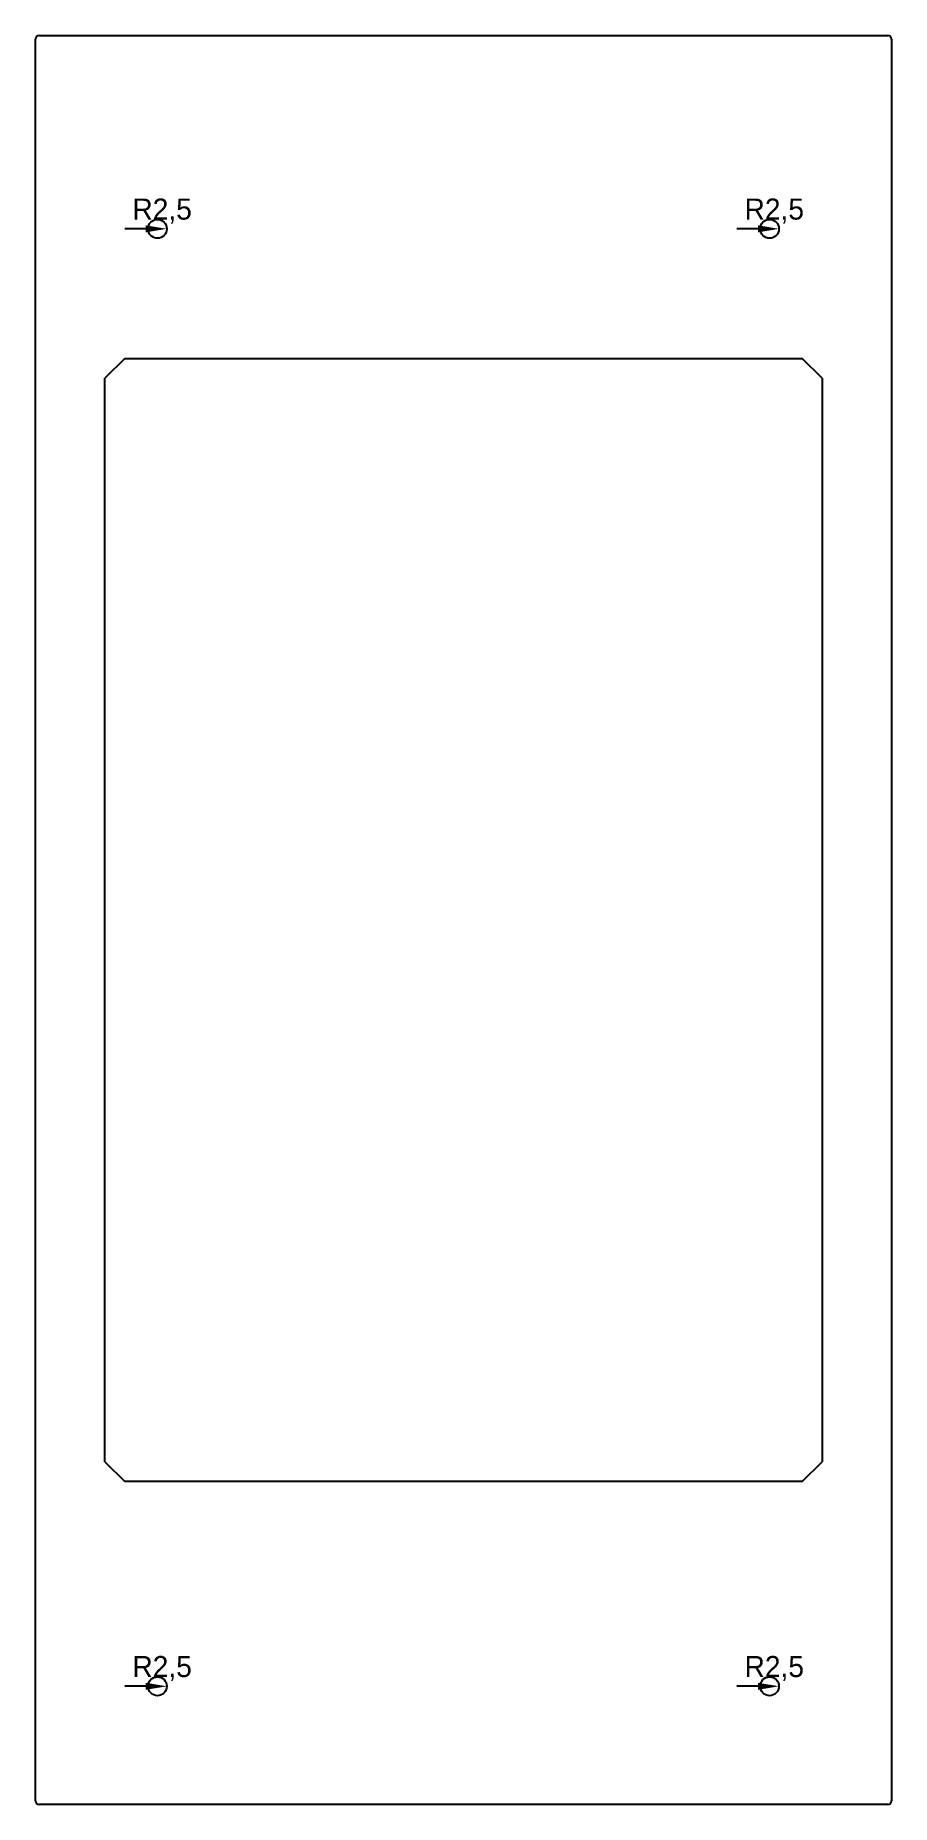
# Model space of a CAD drawing. Header units: millimetres. Extents: x 0 to 228, y -471 to 0.
import ezdxf

# ---------------------------------------------------------------- set-up
doc = ezdxf.new("R2010")
doc.units = ezdxf.units.MM
doc.layers.add('Dimensions', color=7, linetype='Continuous')
doc.layers.add('Sketch plane 01', color=7, linetype='Continuous')
doc.dimstyles.new('ISO-25', dxfattribs={"dimtxt": 2.5, "dimasz": 2.5, "dimexe": 1.25, "dimexo": 0.625, "dimtad": 1, "dimtxsty": 'Standard', "dimcen": 2.5, "dimadec": 0, "dimazin": 0, "dimtfac": 1, "dimtmove": 0, "dimatfit": 3, "dimfxl": 1, "dimarcsym": 0})

# ---------------------------------------------------------------- blocks, each defined once
blk = doc.blocks.new('*D1')
at = {"layer": 'Defpoints', "color": 0}
for p in [(32.5, -51.5), (35, -51.5)]:
    blk.add_point(p, dxfattribs=at)
at = {"layer": 'Dimensions', "color": 140, "lineweight": -2}
blk.add_line((29.39, -51.5), (23.8, -51.5), dxfattribs=at)
at = {"layer": 'Dimensions', "color": 140}
blk.add_solid([(29.39, -52.43), (29.39, -50.57), (35, -51.5)], dxfattribs=at)
at = {"layer": 'Dimensions', "color": 140, "insert": (33.75, -46.76), "char_height": 5.607, "attachment_point": 5}
blk.add_mtext('R2,5', dxfattribs=at)
blk = doc.blocks.new('*D2')
at = {"layer": 'Defpoints', "color": 0}
for p in [(195.5, -51.5), (198, -51.5)]:
    blk.add_point(p, dxfattribs=at)
at = {"layer": 'Dimensions', "color": 140, "lineweight": -2}
blk.add_line((192.39, -51.5), (186.8, -51.5), dxfattribs=at)
at = {"layer": 'Dimensions', "color": 140}
blk.add_solid([(192.39, -52.43), (192.39, -50.57), (198, -51.5)], dxfattribs=at)
at = {"layer": 'Dimensions', "color": 140, "insert": (196.75, -46.76), "char_height": 5.607, "attachment_point": 5}
blk.add_mtext('R2,5', dxfattribs=at)
blk = doc.blocks.new('*D3')
at = {"layer": 'Defpoints', "color": 0}
for p in [(32.5, -439.5), (35, -439.5)]:
    blk.add_point(p, dxfattribs=at)
at = {"layer": 'Dimensions', "color": 140, "lineweight": -2}
blk.add_line((29.39, -439.5), (23.8, -439.5), dxfattribs=at)
at = {"layer": 'Dimensions', "color": 140}
blk.add_solid([(29.39, -440.43), (29.39, -438.57), (35, -439.5)], dxfattribs=at)
at = {"layer": 'Dimensions', "color": 140, "insert": (33.75, -434.76), "char_height": 5.607, "attachment_point": 5}
blk.add_mtext('R2,5', dxfattribs=at)
blk = doc.blocks.new('*D4')
at = {"layer": 'Defpoints', "color": 0}
for p in [(195.5, -439.5), (198, -439.5)]:
    blk.add_point(p, dxfattribs=at)
at = {"layer": 'Dimensions', "color": 140, "lineweight": -2}
blk.add_line((192.39, -439.5), (186.8, -439.5), dxfattribs=at)
at = {"layer": 'Dimensions', "color": 140}
blk.add_solid([(192.39, -440.43), (192.39, -438.57), (198, -439.5)], dxfattribs=at)
at = {"layer": 'Dimensions', "color": 140, "insert": (196.75, -434.76), "char_height": 5.607, "attachment_point": 5}
blk.add_mtext('R2,5', dxfattribs=at)

msp = doc.modelspace()

# ---------------------------------------------------------------- linework, layer by layer
at = {"layer": 'Sketch plane 01'}
for p, q in [((1, 0), (227, 0)), ((0, -470), (0, -1)), ((228, -1), (228, -470)), ((23.7929, -86), (18.5, -91.2929)), ((23.7929, -86), (204.2071, -86)), ((209.5, -91.2929), (204.2071, -86)), ((18.5, -379.7071), (18.5, -91.2929)), ((209.5, -91.2929), (209.5, -379.7071)), ((18.5, -379.7071), (23.7929, -385)), ((204.2071, -385), (209.5, -379.7071)), ((204.2071, -385), (23.7929, -385)), ((227, -471), (1, -471))]:
    msp.add_line(p, q, dxfattribs=at)
for centre in [(32.5, -51.5), (195.5, -51.5), (32.5, -439.5), (195.5, -439.5)]:
    msp.add_circle(centre, 2.5, dxfattribs=at)
for centre, start, end in [((1, -1), 90, 180), ((227, -1), 360, 90), ((1, -470), 180, 270), ((227, -470), 270, 0)]:
    msp.add_arc(centre, 1, start, end, dxfattribs=at)

# ---------------------------------------------------------------- dimensions: what is measured, and where the dimension line sits
at = {"layer": 'Dimensions'}
for center, mpoint, picture, middle in [((32.5, -51.5), (35, -51.5), '*D1', (33.75, -51.5)), ((195.5, -51.5), (198, -51.5), '*D2', (196.75, -51.5)), ((32.5, -439.5), (35, -439.5), '*D3', (33.75, -439.5)), ((195.5, -439.5), (198, -439.5), '*D4', (196.75, -439.5))]:
    dim = msp.add_radius_dim(center=center, mpoint=mpoint, dimstyle='ISO-25', override={"dimscale": 2.242857, "dimdec": 3, "dimzin": 8, "dimlunit": 2, "dimclrd": 140, "dimclre": 140, "dimclrt": 140}, dxfattribs=at)
    dim.commit()
    dim.dimension.update_dxf_attribs({"geometry": picture, "text_midpoint": middle, "dimtype": 164})

doc.saveas('drawing.dxf')
